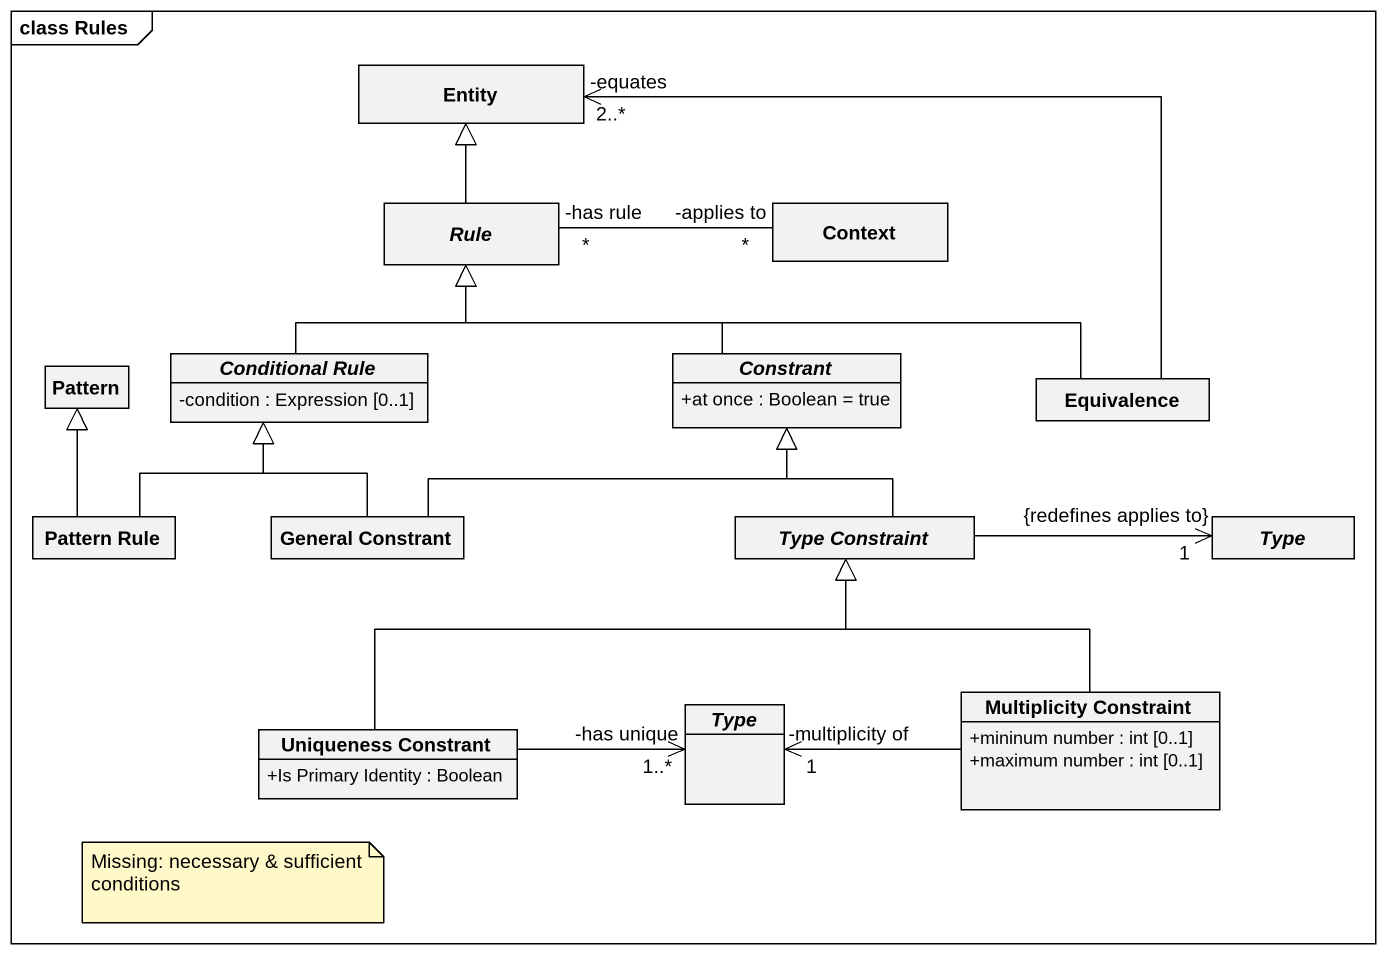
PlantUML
@startuml
mainframe class Rules
hide circle
hide empty members
skinparam classAttributeIconSize 0
class "Entity" as Entity_
abstract class Rule
class Context
abstract class "Conditional Rule" as Conditional_Rule {
  -condition : Expression [0..1]
}
abstract class Constrant {
  +at once : Boolean = true
}
class Pattern
class Equivalence
class "Pattern Rule" as Pattern_Rule
class "General Constrant" as General_Constrant
abstract class "Type Constraint" as Type_Constraint
abstract class Type
class "Uniqueness Constrant" as Uniqueness_Constrant {
  +Is Primary Identity : Boolean
}
abstract class "Type" as Type_2
class "Multiplicity Constraint" as Multiplicity_Constraint {
  +mininum number : int [0..1]
  +maximum number : int [0..1]
}
Rule -up-|> Entity_
Rule "-has rule\n*" -right- "*\n-applies to" Context
Conditional_Rule -up-|> Rule
Constrant -left-|> Rule
Equivalence -left-> "-equates\n2..*" Entity_
Equivalence -left-|> Rule
Pattern_Rule -up-|> Conditional_Rule
Pattern_Rule -up-|> Pattern
General_Constrant -up-|> Conditional_Rule
General_Constrant -right-|> Constrant
Type_Constraint -up-|> Constrant
Type_Constraint -right-> "{redefines applies to}\n1" Type
Uniqueness_Constrant -right-|> Type_Constraint
Uniqueness_Constrant -right-> "-has unique\n1..*" Type_2
Multiplicity_Constraint -up-|> Type_Constraint
Multiplicity_Constraint -left-> "-multiplicity of\n1" Type_2
note as N1
  Missing: necessary & sufficient conditions
end note
@enduml
